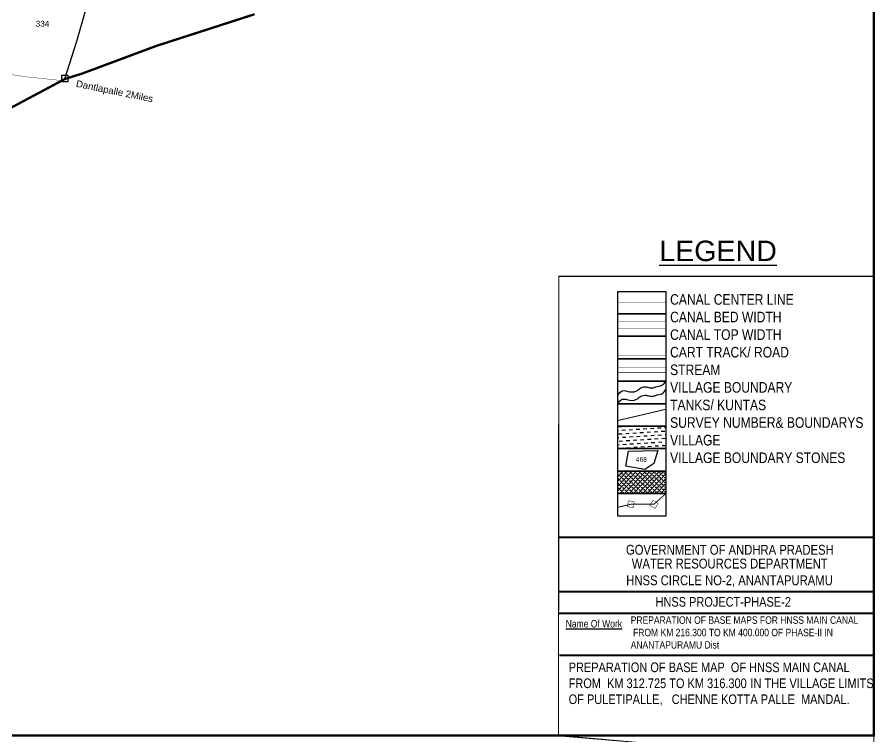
# Model space of a CAD drawing. Header units: feet. Extents: x 784194 to 795064, y 1574127 to 1583236.
# Drawn here: x 791333 to 794991, y 1574127 to 1577191 of the extents above; entities that cross this region are included whole.
import ezdxf
from ezdxf.enums import TextEntityAlignment as Align

# ---------------------------------------------------------------- set-up
doc = ezdxf.new("R2010")
doc.units = ezdxf.units.FT
doc.header["$LTSCALE"] = 15
doc.header["$MEASUREMENT"] = 0
doc.linetypes.add('ACAD_ISO02W100', pattern=[15, 12, -3])
doc.linetypes.add('HIDDEN2', pattern=[0.1875, 0.125, -0.0625])
for name, color, linetype in [('CANAL1', 7, 'Continuous'), ('CSMark', 72, 'Continuous'), ('FRAME 025', 7, 'Continuous'), ('PLOT', 7, 'Continuous'), ('PLOT NO', 7, 'Continuous'), ('ROADS', 6, 'Continuous'), ('TABLE', 7, 'Continuous'), ('tank', 4, 'Continuous'), ('text2', 7, 'Continuous'), ('TITLEBLOCK', 7, 'Continuous'), ('VILLAGE', 30, 'Continuous'), ('VILLAGE STONES', 240, 'Continuous')]:
    doc.layers.add(name, color=color, linetype=linetype)
doc.layers.add('VILLAGE BOUNDRY', color=5, linetype='HIDDEN2', lineweight=100)
doc.styles.add('A', font='arial.ttf')
doc.styles.add('ARIALN', font='ARIALN.TTF')
doc.styles.get("Standard").update_dxf_attribs({"font": 'arial.ttf'})
doc.linetypes.add('DOTS', pattern='A,1e-06,-3,["●",Standard,S=3,R=0,X=-1.25,Y=-1.25],-3', length=6.000001)

msp = doc.modelspace()

# ---------------------------------------------------------------- hatches: boundary and pattern name
at = {"layer": 'tank'}
h = msp.add_hatch(dxfattribs=at)
h.set_pattern_fill('DASH', color=256, scale=121.5050865233713, angle=3.540536199359491, style=0)
h.set_pattern_definition([(3.540536199359491, (20609.12784690759, -121681.8891910824), (14.22120840129349, 16.09708578290969), [15.18813581542142, -15.18813581542142])])
h.paths.add_polyline_path([(793892.0505747938, 1575449.916187483), (794096.0758332023, 1575449.916187483), (794096.0758332023, 1575354.251251693), (793892.0505747938, 1575354.251251693)])
at = {"layer": 'VILLAGE', "linetype": 'Continuous'}
h = msp.add_hatch(dxfattribs=at)
h.set_pattern_fill('SACNCR', color=256, scale=150, angle=1.53031992909356, style=0)
h.set_pattern_definition([(46.53031992909356, (0, 0), (-10.20569814406139, 9.67458689775961), []), (46.53031992909356, (9.940142560460563, 0.2655556242074881), (-10.20569814406139, 9.67458689775961), [0, -14.0625])])
h.paths.add_polyline_path([(793892.0505747938, 1575258.586315904), (794096.0758332023, 1575258.586315904), (794096.0758332023, 1575162.921380114), (793892.0505747938, 1575162.921380114)])

# ---------------------------------------------------------------- linework, layer by layer
at = {"layer": 'CANAL1', "color": 1, "linetype": 'HIDDEN2', "ltscale": 100, "const_width": 1}
msp.add_lwpolyline([(793892.0505747938, 1575976.073334325), (794096.0758332023, 1575976.073334325)], dxfattribs=at)
at = {"layer": 'CANAL1', "color": 5, "ltscale": 100, "const_width": 1}
for points in [[(794096.0758332023, 1575895.408398535), (793892.0505747938, 1575895.408398535)], [(794096.0758332023, 1575865.408398535), (793892.0505747938, 1575865.408398535)]]:
    msp.add_lwpolyline(points, dxfattribs=at)
at = {"layer": 'CANAL1', "color": 1, "ltscale": 100, "const_width": 1}
for points in [[(794096.0758332023, 1575819.743462746), (793892.0505747938, 1575819.743462746)], [(794096.0758332023, 1575749.743462746), (793892.0505747938, 1575749.743462746)]]:
    msp.add_lwpolyline(points, dxfattribs=at)
at = {"layer": 'CSMark', "color": 5, "const_width": 5}
msp.add_lwpolyline([(793640.685870751, 1576087.661753913), (794982.300866564, 1576087.661753913), (794982.3008665666, 1574131.989246555), (793638.8635271601, 1574132.102392347)], close=True, dxfattribs=at)
at = {"layer": 'FRAME 025', "lineweight": -3, "const_width": 8.161089573577247}
for points in [[(793639.104749512, 1574976.927106899), (794982.5420889185, 1574976.927106899)], [(793638.8635271601, 1574745.205022772), (794982.3008665666, 1574745.205022772)], [(793638.8635271601, 1574652.52990323), (794982.3008665666, 1574652.52990323)], [(793643.1989821738, 1574474.401326044), (794986.6363215803, 1574474.401326044)]]:
    msp.add_lwpolyline(points, dxfattribs=at)
at = {"layer": 'PLOT', "lineweight": -2}
msp.add_lwpolyline([(791672.0544061468, 1577392.970522373), (791585.3387256636, 1577087.696444321), (791535.2024342078, 1576927.644467779)], dxfattribs=at)
at = {"layer": 'PLOT NO'}
for points in [[(793892.0505747938, 1576023.905802219), (794096.0758332023, 1576023.905802219), (794096.0758332023, 1575928.24086643), (793892.0505747938, 1575928.24086643)], [(793892.0505747938, 1575928.24086643), (794096.0758332023, 1575928.24086643), (794096.0758332023, 1575832.575930641), (793892.0505747938, 1575832.575930641)], [(793892.0505747938, 1575832.575930641), (794096.0758332023, 1575832.575930641), (794096.0758332023, 1575736.910994851), (793892.0505747938, 1575736.910994851)], [(793892.0505747938, 1575736.910994851), (794096.0758332023, 1575736.910994851), (794096.0758332023, 1575641.246059062), (793892.0505747938, 1575641.246059062)], [(793892.0505747938, 1575641.246059062), (794096.0758332023, 1575641.246059062), (794096.0758332023, 1575545.581123272), (793892.0505747938, 1575545.581123272)], [(793892.0505747938, 1575545.581123272), (794096.0758332023, 1575545.581123272), (794096.0758332023, 1575449.916187483), (793892.0505747938, 1575449.916187483)], [(793892.0505747938, 1575449.916187483), (794096.0758332023, 1575449.916187483), (794096.0758332023, 1575354.251251693), (793892.0505747938, 1575354.251251693)], [(793892.0505747938, 1575354.251251693), (794096.0758332023, 1575354.251251693), (794096.0758332023, 1575258.586315904), (793892.0505747938, 1575258.586315904)], [(793892.0505747938, 1575258.586315904), (794096.0758332023, 1575258.586315904), (794096.0758332023, 1575162.921380114), (793892.0505747938, 1575162.921380114)], [(793892.0505747938, 1575162.921380114), (794096.0758332023, 1575162.921380114), (794096.0758332023, 1575067.256444325), (793892.0505747938, 1575067.256444325)]]:
    msp.add_lwpolyline(points, close=True, dxfattribs=at)
msp.add_lwpolyline([(793926.2198124212, 1575279.92215027), (793936.677709681, 1575342.981492593), (794062.6432745131, 1575345.778518916), (794044.4480662162, 1575290.534163172), (794006.4186654533, 1575265.225372714), (793926.2198124212, 1575279.92215027)], dxfattribs=at)
at = {"layer": 'PLOT NO', "color": 4}
for points in [[(793892.0505747938, 1575582.042297819), (793910.7745420916, 1575600.070695601), (793943.5537567916, 1575596.261730604), (793975.5708930644, 1575602.355805287), (793984.9726724275, 1575609.973510855), (794006.5719247679, 1575617.337165728), (794023.5968318151, 1575614.543954654), (794040.3677127198, 1575612.766497502), (794053.0727692989, 1575616.829288766), (794079.4999243922, 1575623.938892946), (794096.0758332023, 1575641.246059062)], [(793892.0505747938, 1575546.217147712), (793910.7745420916, 1575564.245545494), (793943.5537567916, 1575560.436580498), (793975.5708930644, 1575566.530655181), (793984.9726724275, 1575574.148360748), (794006.5719247679, 1575581.512015621), (794023.5968318151, 1575578.718804547), (794040.3677127198, 1575576.941347396), (794053.0727692989, 1575581.00413866), (794079.4999243922, 1575588.113742839), (794096.0758332023, 1575605.420908955)]]:
    msp.add_spline(points, degree=3, dxfattribs=at)
at = {"layer": 'ROADS', "linetype": 'HIDDEN2', "lineweight": -2, "ltscale": 10, "const_width": 1.5}
for points in [[(791251.8685353955, 1576955.476201137), (791371.0973245918, 1576937.616763574), (791512.4126515135, 1576922.567222753)], [(793892.0505747938, 1575679.078526956), (794096.0758332023, 1575679.078526956)]]:
    msp.add_lwpolyline(points, dxfattribs=at)
at = {"layer": 'ROADS', "linetype": 'DOTS', "lineweight": -2, "ltscale": 0.5, "const_width": 1.5}
msp.add_lwpolyline([(793892.0505747938, 1575699.078526956), (794096.0758332023, 1575699.078526956)], dxfattribs=at)
at = {"layer": 'text2', "color": 5, "linetype": 'ByBlock', "lineweight": -2, "const_width": 10}
msp.add_lwpolyline([(784198.7136959734, 1582828.090967131), (794982.3008665666, 1582828.090967131), (794982.3008665666, 1574131.986888012), (784198.7136959734, 1574131.986888012)], close=True, dxfattribs=at)
at = {"layer": 'VILLAGE BOUNDRY', "lineweight": -2, "ltscale": 10, "const_width": 10}
msp.add_lwpolyline([(792344.975814315, 1577204.183486955), (791924.1513826996, 1577068.390344029), (791608.9253345651, 1576950.888176946), (791537.8627232381, 1576928.836770613), (791145.1958632271, 1576719.455735405)], dxfattribs=at)
msp.add_lwpolyline([(792344.975814315, 1577204.183486955), (791924.1513826996, 1577068.390344029), (791608.9253345651, 1576950.888176946), (791537.8627232381, 1576928.836770613), (791145.1958632271, 1576719.455735405)], dxfattribs=at)
at = {"layer": 'VILLAGE BOUNDRY', "linetype": 'ACAD_ISO02W100', "ltscale": 2, "const_width": 4}
for points in [[(793892.0505747938, 1575473.768899405), (794096.0758332023, 1575521.658352905)], [(793892.0505747938, 1575104.366173786), (793948.463679055, 1575117.642566805), (794046.0650222879, 1575117.642566805), (794096.0758332023, 1575162.921380114)]]:
    msp.add_lwpolyline(points, dxfattribs=at)
at = {"layer": 'VILLAGE STONES', "lineweight": -2}
msp.add_lwpolyline([(791523.7677334835, 1576944.053163018), (791548.8223078329, 1576944.053163018), (791548.8223078329, 1576916.773740377), (791523.7677334835, 1576916.773740377)], close=True, dxfattribs=at)
at = {"layer": 'VILLAGE STONES', "const_width": 2.031935306974033}
for points in [[(793936.2529451633, 1575131.602127374), (793961.4978196109, 1575128.806553244), (793958.7022454811, 1575103.561678797), (793933.4573710337, 1575106.357252926)], [(794028.3373456099, 1575112.902767902), (794042.1315112554, 1575134.229744123), (794063.4584874765, 1575120.435578478), (794049.6643218307, 1575099.108602257)]]:
    msp.add_lwpolyline(points, close=True, dxfattribs=at)

# ---------------------------------------------------------------- texts
at = {"layer": 'PLOT NO', "lineweight": -2}
msp.add_text('334', height=25, dxfattribs=at).set_placement((791441.0203240929, 1577163.299242825), align=Align.MIDDLE_CENTER)
at = {"layer": 'PLOT NO', "linetype": 'ByBlock', "lineweight": -2}
msp.add_text('Dantlapalle 2Miles', height=29.23124467389329, rotation=348.5139370825726, dxfattribs=at).set_placement((791581.7606068376, 1576895.179107154))
at = {"layer": 'PLOT NO'}
msp.add_text('468', height=20, rotation=358.6877058951246, dxfattribs=at).set_placement((793992.0679904331, 1575308.166047321), align=Align.MIDDLE_CENTER)
at = {"layer": 'TABLE', "extrusion": (0.000201441454039347, 0.004806825185374129, 0.9999884268595202), "style": 'A'}
msp.add_text('%%ULEGEND', height=87.15443580657487, rotation=359.9999445037521, dxfattribs=at).set_placement((794318.6171192847, 1576177.32891264, 7736.508808993403), align=Align.MIDDLE)
at = {"layer": 'TITLEBLOCK', "extrusion": (0.000201441454039347, 0.004806825185374129, 0.9999884268595202), "style": 'ARIALN'}
for s, height, rotation, p in [('GOVERNMENT OF ANDHRA PRADESH ', 41.9008035078725, 359.9999445022776, (793926.2388482166, 1574883.537975265, 7723.795544471832)), ('HNSS PROJECT-PHASE-2', 40.80544786788623, 359.9999445037521, (794052.3664390846, 1574662.32403598, 7724.441167309058))]:
    msp.add_text(s, height=height, rotation=rotation, dxfattribs=at).set_placement(p)
at = {"layer": 'TITLEBLOCK', "extrusion": (0.000201441454039347, 0.00480682518537413, 0.9999884268595203), "style": 'ARIALN'}
for s, p in [('WATER RESOURCES DEPARTMENT  ', (793951.2174377209, 1574824.780282452, 7723.02775705873)), ('HNSS CIRCLE NO-2, ANANTAPURAMU', (793927.5109874563, 1574753.713362377, 7722.681371278632))]:
    msp.add_text(s, height=41.9008035078725, rotation=359.9999445022776, dxfattribs=at).set_placement(p)
at = {"layer": 'TITLEBLOCK', "extrusion": (0.000201441454039347, 0.004806825185374129, 0.9999884268595203), "style": 'ARIALN'}
msp.add_text('%%UName Of Work', height=31.6842403007268, rotation=359.9999445018158, dxfattribs=at).set_placement((793669.7706870517, 1574573.644366491, 7724.995463659927))
at = {"layer": 'TITLEBLOCK', "extrusion": (0.000201441454039347, 0.004806825185374129, 0.9999884268595202), "attachment_point": 1, "text_direction": (0.9999999797106701, -9.68581058427952e-07, -0.0002014391254357059), "style": 'ARIALN'}
for s, insert, char_height, width in [('CANAL CENTER LINE \\PCANAL BED WIDTH {\\H1.5288x; }\\PCANAL TOP WIDTH {\\H1.3525x; }\\PCART TRACK/ ROAD{\\H1.4113x; }\\PSTREAM {\\H1.3917x; }\\PVILLAGE BOUNDARY{\\H1.3982x; }\\PTANKS/ KUNTAS{\\H1.3961x; }\\PSURVEY NUMBER& BOUNDARYS{\\H1.3968x; }\\PVILLAGE{\\H1.3966x; }\\PVILLAGE BOUNDARY STONES{\\H1.3966x; }', (794114.4464022527, 1576012.007196029), 44.9339339244059, 942.0809728227935), ('PREPARATION OF BASE MAP  OF HNSS MAIN CANAL   FROM  KM {\\C1;312.725} TO KM {\\C1;316.300\\fArial|b0|i0|c0|p34; \\fArial Narrow|b0|i0|c0|p34;\\C0;IN THE VILLAGE LIMITS OF\\C1; PULETIPALLE,   \\C0;CHENNE KOTTA PALLE  MANDAL.}', (793682.2123081448, 1574443.395706286, -4.731504030798533), 40.80544786788623, 1306.132887290575)]:
    msp.add_mtext(s, dxfattribs=dict(at, insert=insert, char_height=char_height, width=width))
at = {"layer": 'TITLEBLOCK', "extrusion": (0.000201441454039347, 0.004806825185374129, 0.9999884268595203), "insert": (793946.5797372564, 1574639.908640601, -3.673874899769453), "char_height": 31.6842403007268, "width": 1022.727941766023, "attachment_point": 1, "text_direction": (0.9999999797106702, -9.685810584279522e-07, -0.0002014391254357059), "style": 'ARIALN'}
msp.add_mtext('PREPARATION OF BASE MAPS FOR HNSS MAIN CANAL\\P FROM KM 216.300 TO KM 400.000 OF PHASE-II IN ANANTAPURAMU Dist', dxfattribs=at)

doc.saveas('drawing.dxf')
